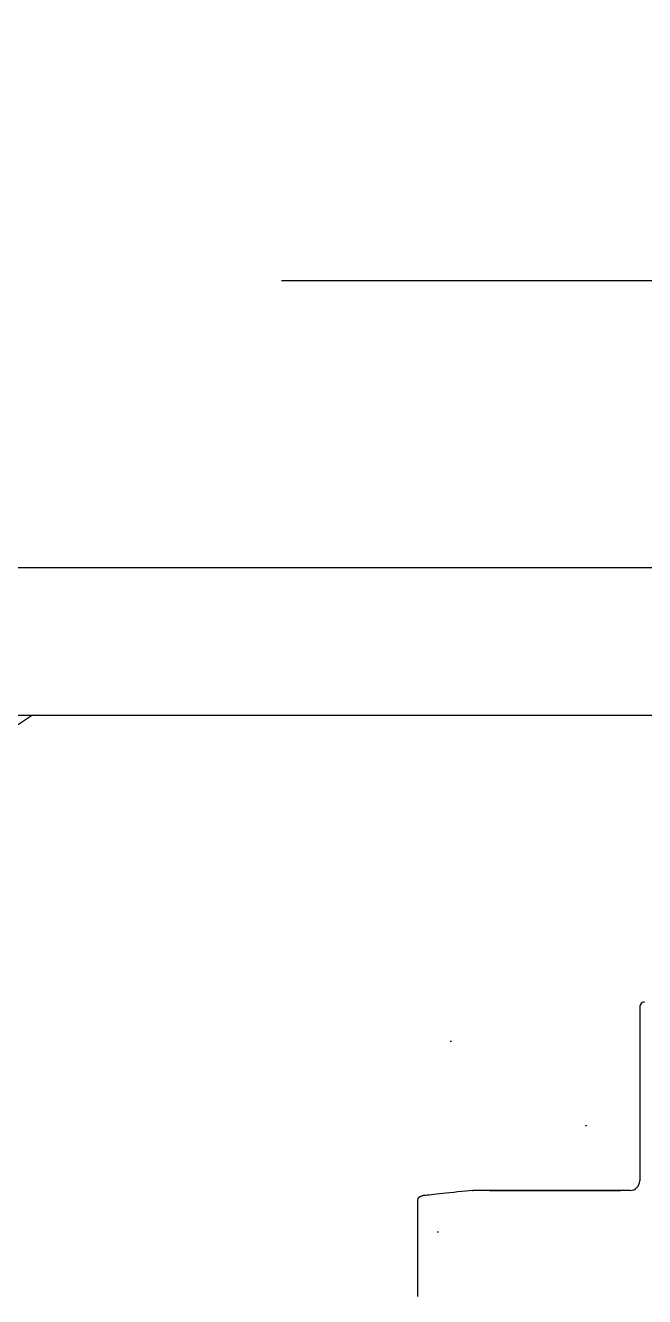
# Model space of a CAD drawing. Header units: millimetres. Extents: x 7086022 to 7120578, y 229555 to 276126.
# Drawn here: x 7111651.5 to 7111715.7, y 255484.7 to 255616.4 of the extents above; entities that cross this region are included whole.
import ezdxf
from ezdxf.xclip import XClip

# ---------------------------------------------------------------- set-up
doc = ezdxf.new("R2010")
doc.units = ezdxf.units.MM
doc.header["$LTSCALE"] = 100
doc.header["$XCLIPFRAME"] = 2
doc.linetypes.add('ST-DASH', pattern=[2.7, 1.5, -1.2])
for name, color, linetype in [('BP', 7, 'Continuous'), ('U-84C-EX$0$FUR_욕실', 6, 'Continuous'), ('U-84C-EX$0$HAT', 8, 'Continuous'), ('결로방지', 4, 'ST-DASH')]:
    doc.layers.add(name, color=color, linetype=linetype)

# ---------------------------------------------------------------- blocks, each defined once
blk = doc.blocks.new('U-84C-EX$0$대변기')
at = {"layer": 'U-84C-EX$0$FUR_욕실'}
for p, q in [((69.29, 245.86), (79.24, 245.86)), ((80.27, 238.35), (80.27, 240.13)), ((80.26, 238.43), (80.26, 224.86)), ((80.27, 223.86), (80.27, 238.35)), ((99.27, 222.86), (81.27, 222.86))]:
    blk.add_line(p, q, dxfattribs=at)
for centre, radius, start, end in [((81.27, 223.86), 1, 180, 270), ((99.27, 222.36), 0.5, 0, 90)]:
    blk.add_arc(centre, radius, start, end, dxfattribs=at)
at = {"layer": 'U-84C-EX$0$FUR_욕실', "extrusion": (0, 0, -1)}
for centre, major_axis, ratio, start_param, end_param in [((79.23, 245.36), (-0.5, 0), 1, 1.622209, 3.041229), ((79.77, 240.13), (0.5, 0), 0.902862, 6.108652, 6.283185)]:
    blk.add_ellipse(centre, major_axis=major_axis, ratio=ratio, start_param=start_param, end_param=end_param, dxfattribs=at)
at = {"layer": 'U-84C-EX$0$FUR_욕실'}
blk.add_open_spline([(80.12, 241.71), (79.86, 244.06), (79.72, 245.44), (79.72, 245.44), (79.72, 245.44), (79.72, 245.44)], degree=3, knots=[0, 0, 0, 0, 0.999952, 0.999952, 1, 1, 1, 1], dxfattribs=at)
blk.add_open_spline([(80.26, 240.21), (80.23, 240.66), (80.18, 241.16), (80.12, 241.71)], degree=3, dxfattribs=at)
blk = doc.blocks.new('U-84C-EX$0$A$Ce93e362f')
at = {"layer": 'U-84C-EX$0$HAT'}
h = blk.add_hatch(dxfattribs=at)
h.set_pattern_fill('_USER', color=256, scale=300, angle=180, double=1, pattern_type=0)
h.set_pattern_definition([(180, (1240, -8e-07), (-4e-14, -300), []), (270, (1240, -8e-07), (300, -6e-14), [])])
h.paths.add_polyline_path([(1440, 1450), (0, 1450), (0, 0), (1440, 0)])
at = {"layer": 'U-84C-EX$0$FUR_욕실', "xscale": -1}
blk.add_blockref('U-84C-EX$0$대변기', (1569.49, 399.99), dxfattribs=at)
at = {"layer": 'U-84C-EX$0$HAT'}
h = blk.add_hatch(dxfattribs=at)
h.set_pattern_fill('AR-CONC', color=252, angle=90)
h.set_pattern_definition([(140, (805830.75, -2615083.35), (15.9390865, 182.184669), [19.05, -209.55]), (85, (805830.75, -2615083.35), (-191.056845, -35.24342), [15.24, -167.640584]), (190.4514444, (805832.07, -2615068.17), (-175.117751, 146.941248), [16.190009, -178.090245]), (136.1842, (805779.95, -2615083.35), (42.04233, 271.07904), [28.575, -314.325]), (186.635557, (805783.45, -2615060.76), (-247.426123, 237.404135), [24.285023, -267.135608]), (81.184151, (805779.95, -2615083.35), (-247.426123, 237.404135), [22.859967, -251.459732]), (111, (805792.65, -2615057.95), (102.265199, 151.614391), [19.05, -209.55]), (56, (805792.65, -2615057.95), (-184.187966, 61.802029), [15.24, -167.64]), (161.451445, (805801.17, -2615045.32), (-81.922768, 213.41642), [16.190009, -178.089938]), (127.4999997, (805830.746, -2615083.35), (-84.5550389, 3.0886037), [0, -165.608, 0, -170.18, 0, -168.275]), (97.4999997, (805830.75, -2615083.35), (-100.1805745, 66.819663), [0, -97.028, 0, -161.798, 0, -64.135]), (57.4999997, (805830.746, -2615139.993), (5.7287447, 135.5905951), [0, -63.5, 0, -198.12, 0, -262.89]), (47.4999997, (805830.75, -2615165.39), (-25.4264903, 148.1291815), [0, -82.55, 0, -131.572, 0, -186.69])])
h.paths.add_polyline_path([(1600, 1450), (1440, 1450), (1440, 0), (1600, 0)])
at = {"layer": 'U-84C-EX$0$FUR_욕실'}
blk.add_lwpolyline([(1600, 1450), (1440, 1450), (1440, 0), (1600, 0)], close=True, dxfattribs=at)
blk = doc.blocks.new('U-84C-EX')
at = {"layer": 'U-84C-EX$0$FUR_욕실', "xscale": -1}
blk.add_blockref('U-84C-EX$0$A$Ce93e362f', (1835, -3030), dxfattribs=at)

msp = doc.modelspace()

# ---------------------------------------------------------------- block references
at = {"layer": 'BP'}
ref = msp.add_blockref('U-84C-EX', (7109308.06, 255149.92), dxfattribs=dict(at, rotation=90.00000000000001))
XClip(ref).set_block_clipping_path([(17025.0000000027, -7770.1978698205), (17025.0000000019, 3020), (4400.0000000005, 3020), (4400.0000000005, 2090.0000000009), (4294.9999999999, 2090), (4295.0000000005, 325.0000000009), (-0.0000000001, 325.0000000009), (-0.0000000001, -7770.1978698205)])

# ---------------------------------------------------------------- next in the draw order: linework, layer by layer
at = {"layer": '결로방지'}
msp.add_lwpolyline([(7114428.06, 266174.92), (7114428.06, 265844.92), (7115878.06, 265844.92), (7115878.06, 255589.92), (7109813.06, 255589.92), (7109813.06, 259949.92), (7107918.06, 259949.92), (7107918.06, 262284.92), (7107488.06, 262284.92), (7107488.06, 264994.92), (7109323.06, 264994.92), (7109323.06, 266174.92)], dxfattribs=at)

doc.saveas('drawing.dxf')
